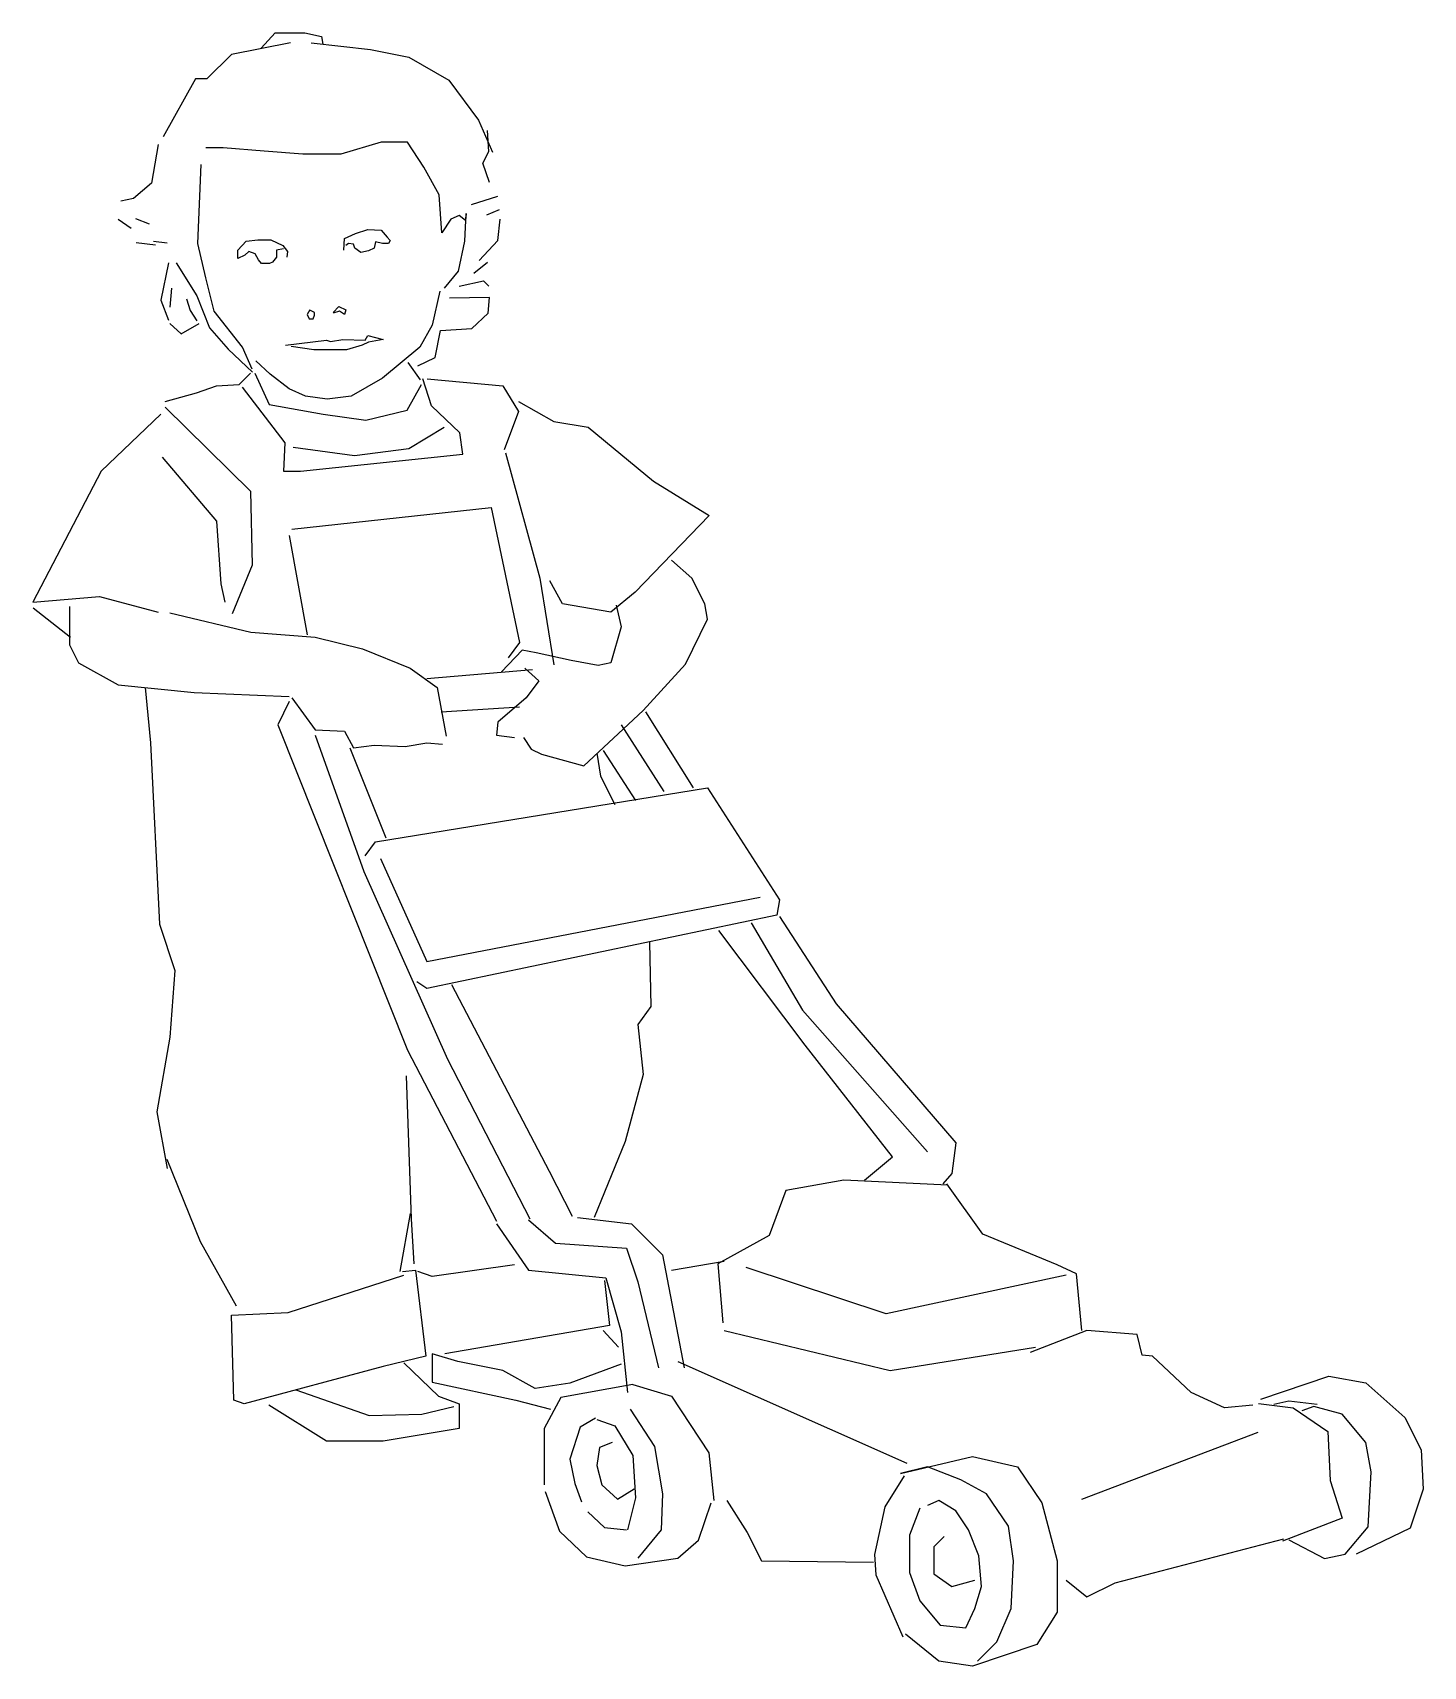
# Model space of a CAD drawing. Extents: x 51035 to 51863, y 21538 to 22510.
import ezdxf

# ---------------------------------------------------------------- set-up
doc = ezdxf.new("R2010")
doc.units = 0
doc.header["$LTSCALE"] = 1270
doc.header["$MEASUREMENT"] = 0
doc.layers.get('0').update_dxf_attribs({"linetype": 'CONTINUOUS'})

msp = doc.modelspace()

# ---------------------------------------------------------------- linework, layer by layer
at = {"linetype": 'CONTINUOUS'}
for p, q in [((51171.26, 22500.931), (51179.682, 22510.121)), ((51179.682, 22510.121), (51197.295, 22510.121)), ((51197.295, 22510.121), (51207.244, 22507.824)), ((51188.873, 22503.994), (51153.654, 22497.105)), ((51201.119, 22503.994), (51236.338, 22500.17)), ((51207.244, 22507.824), (51208.014, 22503.232)), ((51236.338, 22500.17), (51259.311, 22495.572)), ((51153.654, 22497.105), (51139.104, 22482.556)), ((51259.311, 22495.572), (51283.041, 22481.791)), ((51132.217, 22482.556), (51113.076, 22448.105)), ((51139.104, 22482.556), (51132.217, 22482.556)), ((51283.041, 22481.791), (51300.654, 22458.056)), ((51300.654, 22458.056), (51309.076, 22438.916)), ((51306.776, 22439.302), (51306.014, 22451.931)), ((51110.014, 22443.513), (51106.182, 22420.543)), ((51242.85, 22445.043), (51218.733, 22437.767)), ((51258.541, 22445.043), (51242.85, 22445.043)), ((51268.112, 22430.113), (51258.541, 22445.043)), ((51148.674, 22441.599), (51138.342, 22441.599)), ((51173.174, 22439.683), (51148.674, 22441.599)), ((51196.147, 22437.767), (51173.174, 22439.683)), ((51218.733, 22437.767), (51196.147, 22437.767)), ((51303.33, 22432.408), (51306.776, 22439.302)), ((51307.162, 22420.923), (51303.33, 22432.408)), ((51134.893, 22412.888), (51135.662, 22431.642)), ((51277.303, 22413.654), (51268.112, 22430.113)), ((51106.182, 22420.543), (51095.463, 22411.353)), ((51133.744, 22384.556), (51134.893, 22412.888)), ((51278.83, 22391.064), (51277.303, 22413.654)), ((51296.444, 22407.908), (51312.139, 22412.888)), ((51095.463, 22411.353), (51087.811, 22409.824)), ((51305.627, 22401.783), (51313.287, 22404.845)), ((51086.279, 22399.105), (51093.936, 22393.748)), ((51096.612, 22399.486), (51104.654, 22396.423)), ((51284.19, 22399.105), (51278.83, 22391.064)), ((51289.166, 22401.402), (51284.19, 22399.105)), ((51292.998, 22398.338), (51289.166, 22401.402)), ((51292.612, 22386.091), (51293.381, 22402.55)), ((51293.381, 22402.55), (51292.998, 22398.338)), ((51312.139, 22386.472), (51313.666, 22399.105)), ((51096.998, 22385.324), (51108.483, 22383.795)), ((51107.33, 22386.091), (51115.373, 22384.943)), ((51138.342, 22364.267), (51133.744, 22384.556)), ((51157.483, 22380.732), (51162.455, 22386.091)), ((51162.455, 22386.091), (51169.35, 22386.853)), ((51169.35, 22386.853), (51177.006, 22386.853)), ((51177.006, 22386.853), (51184.279, 22383.408)), ((51184.279, 22383.408), (51186.955, 22379.964)), ((51220.647, 22380.732), (51221.026, 22387.621)), ((51221.026, 22387.621), (51227.533, 22390.683)), ((51223.322, 22384.556), (51221.795, 22383.408)), ((51226.385, 22384.177), (51223.322, 22384.556)), ((51227.154, 22381.881), (51226.385, 22384.177)), ((51227.533, 22390.683), (51234.811, 22392.978)), ((51234.811, 22392.978), (51242.85, 22392.599)), ((51239.401, 22385.705), (51238.639, 22381.881)), ((51243.612, 22384.556), (51239.401, 22385.705)), ((51242.85, 22392.599), (51246.295, 22388.388)), ((51247.057, 22384.556), (51243.612, 22384.556)), ((51246.295, 22388.388), (51248.209, 22386.472)), ((51248.209, 22386.472), (51247.057, 22384.556)), ((51288.787, 22368.099), (51292.612, 22386.091)), ((51301.033, 22374.605), (51312.139, 22386.472)), ((51157.483, 22375.754), (51157.483, 22380.732)), ((51161.69, 22377.67), (51157.483, 22375.754)), ((51163.99, 22379.964), (51161.69, 22377.67)), ((51167.815, 22378.431), (51163.99, 22379.964)), ((51169.733, 22374.986), (51167.815, 22378.431)), ((51171.647, 22372.691), (51169.733, 22374.986)), ((51180.451, 22376.521), (51178.154, 22373.459)), ((51184.662, 22381.494), (51180.451, 22380.732)), ((51180.451, 22380.732), (51180.451, 22376.521)), ((51186.955, 22379.964), (51186.576, 22376.521)), ((51230.596, 22379.197), (51227.154, 22381.881)), ((51235.19, 22380.345), (51230.596, 22379.197)), ((51238.639, 22381.881), (51235.19, 22380.345)), ((51116.139, 22373.072), (51111.541, 22350.873)), ((51120.733, 22373.072), (51132.983, 22353.55)), ((51143.315, 22344.367), (51138.342, 22364.267)), ((51176.24, 22372.691), (51171.647, 22372.691)), ((51178.154, 22373.459), (51176.24, 22372.691)), ((51280.365, 22358.142), (51288.787, 22368.099)), ((51297.971, 22366.951), (51306.014, 22373.459)), ((51118.053, 22358.142), (51116.901, 22346.662)), ((51277.682, 22356.232), (51273.092, 22335.943)), ((51289.166, 22359.295), (51303.717, 22362.353)), ((51303.717, 22362.353), (51306.776, 22359.295)), ((51111.541, 22350.873), (51116.139, 22339.007)), ((51126.858, 22351.634), (51129.154, 22344.748)), ((51129.154, 22344.748), (51132.983, 22338.621)), ((51132.983, 22353.55), (51140.639, 22334.408)), ((51200.358, 22345.127), (51198.822, 22342.451)), ((51203.033, 22343.599), (51200.74, 22344.748)), ((51214.139, 22343.599), (51217.584, 22347.043)), ((51217.584, 22347.043), (51221.795, 22345.127)), ((51221.795, 22345.127), (51221.026, 22342.451)), ((51307.162, 22352.402), (51283.428, 22352.021)), ((51306.393, 22343.213), (51307.162, 22352.402)), ((51116.901, 22337.091), (51123.795, 22330.964)), ((51123.795, 22330.964), (51134.514, 22337.091)), ((51160.162, 22322.923), (51143.315, 22344.367)), ((51198.822, 22342.451), (51199.971, 22339.767)), ((51199.971, 22339.767), (51202.272, 22339.767)), ((51202.272, 22339.767), (51203.033, 22342.064)), ((51203.033, 22342.064), (51203.033, 22343.599)), ((51217.963, 22344.367), (51214.139, 22343.213)), ((51221.026, 22342.451), (51217.963, 22344.367)), ((51273.092, 22335.943), (51265.815, 22322.923)), ((51296.822, 22334.029), (51306.393, 22343.213)), ((51140.639, 22334.408), (51151.74, 22321.775)), ((51185.811, 22324.072), (51210.311, 22327.134)), ((51210.311, 22327.134), (51212.604, 22326.373)), ((51212.604, 22326.373), (51219.881, 22327.521)), ((51219.881, 22327.521), (51233.279, 22327.134)), ((51235.19, 22325.986), (51231.365, 22324.072)), ((51233.279, 22327.134), (51234.811, 22329.818)), ((51234.811, 22329.818), (51243.998, 22327.521)), ((51243.998, 22327.521), (51235.19, 22325.986)), ((51275.006, 22316.802), (51278.069, 22332.881)), ((51278.069, 22332.881), (51296.822, 22334.029)), ((51151.74, 22321.775), (51166.287, 22307.994)), ((51165.901, 22309.908), (51160.162, 22322.923)), ((51202.654, 22321.394), (51189.252, 22323.31)), ((51222.174, 22321.394), (51202.654, 22321.394)), ((51231.365, 22324.072), (51222.174, 22321.394)), ((51265.815, 22322.923), (51243.612, 22304.55)), ((51264.666, 22311.824), (51275.006, 22316.802)), ((51158.276, 22300.775), (51165.057, 22307.556)), ((51167.596, 22307.556), (51176.076, 22288.908)), ((51176.619, 22306.845), (51168.201, 22314.888)), ((51188.104, 22298.043), (51176.619, 22306.845)), ((51266.197, 22303.402), (51258.928, 22313.74)), ((51132.846, 22295.691), (51144.709, 22299.929)), ((51144.709, 22299.929), (51158.276, 22300.775)), ((51159.971, 22299.084), (51185.401, 22266.021)), ((51197.674, 22293.832), (51188.104, 22298.043)), ((51243.612, 22304.55), (51224.858, 22293.832)), ((51258.295, 22285.521), (51266.776, 22300.775)), ((51272.709, 22288.064), (51267.619, 22304.17)), ((51270.162, 22304.17), (51315.092, 22299.929)), ((51315.092, 22299.929), (51324.416, 22284.67)), ((51114.197, 22290.605), (51132.846, 22295.691)), ((51114.197, 22287.213), (51165.057, 22237.205)), ((51176.076, 22288.908), (51208.287, 22282.978)), ((51210.69, 22291.916), (51197.674, 22293.832)), ((51224.858, 22293.832), (51210.69, 22291.916)), ((51289.662, 22271.959), (51272.709, 22288.064)), ((51324.416, 22290.605), (51345.604, 22278.74)), ((51111.654, 22282.978), (51076.053, 22249.07)), ((51208.287, 22282.978), (51233.717, 22279.586)), ((51233.717, 22279.586), (51258.295, 22285.521)), ((51324.416, 22284.67), (51315.936, 22261.789)), ((51345.604, 22278.74), (51365.951, 22275.345)), ((51259.147, 22262.634), (51280.338, 22275.345)), ((51291.358, 22259.24), (51289.662, 22271.959)), ((51365.951, 22275.345), (51404.944, 22243.134)), ((51112.498, 22257.548), (51144.709, 22219.402)), ((51185.401, 22266.021), (51184.549, 22249.07)), ((51190.487, 22263.478), (51226.936, 22258.394)), ((51194.725, 22249.07), (51291.358, 22259.24)), ((51226.936, 22258.394), (51259.147, 22262.634)), ((51316.787, 22260.091), (51337.127, 22185.5)), ((51076.053, 22249.07), (51035.365, 22171.086)), ((51184.549, 22249.07), (51194.725, 22249.07)), ((51404.944, 22243.134), (51437.998, 22222.795)), ((51165.057, 22237.205), (51165.901, 22193.127)), ((51144.709, 22219.402), (51147.252, 22182.105)), ((51189.639, 22214.591), (51308.311, 22227.605)), ((51308.311, 22227.605), (51325.154, 22147.218)), ((51437.998, 22222.795), (51393.92, 22177.021)), ((51188.104, 22210.761), (51198.822, 22151.81)), ((51165.901, 22193.127), (51154.033, 22164.302)), ((51427.744, 22185.5), (51415.494, 22196.218)), ((51147.252, 22182.105), (51149.795, 22171.086)), ((51337.127, 22185.5), (51345.604, 22133.789)), ((51350.69, 22170.24), (51343.061, 22183.802)), ((51435.401, 22170.183), (51427.744, 22185.5)), ((51035.365, 22171.086), (51075.205, 22174.478)), ((51075.205, 22174.478), (51109.955, 22165.154)), ((51379.514, 22165.154), (51350.69, 22170.24)), ((51393.92, 22177.021), (51379.514, 22165.154)), ((51382.576, 22169.416), (51385.635, 22156.402)), ((51436.936, 22161), (51435.401, 22170.183)), ((51035.744, 22167.888), (51057.951, 22150.275)), ((51057.182, 22168.654), (51057.182, 22145.683)), ((51116.901, 22164.824), (51165.139, 22153.338)), ((51423.916, 22134.197), (51436.936, 22161)), ((51165.139, 22153.338), (51203.42, 22150.275)), ((51203.42, 22150.275), (51231.744, 22143.388)), ((51385.635, 22156.402), (51379.514, 22134.964)), ((51057.182, 22145.683), (51062.541, 22134.964)), ((51231.744, 22143.388), (51260.076, 22131.902)), ((51326.682, 22142.621), (51314.436, 22129.605)), ((51325.154, 22147.218), (51318.26, 22138.029)), ((51335.104, 22141.091), (51326.682, 22142.621)), ((51355.776, 22136.5), (51335.104, 22141.091)), ((51062.541, 22134.964), (51086.279, 22121.951)), ((51260.076, 22131.902), (51276.154, 22120.416)), ((51270.026, 22125.781), (51332.811, 22131.14)), ((51328.217, 22131.902), (51336.635, 22124.248)), ((51371.858, 22133.437), (51355.776, 22136.5)), ((51379.514, 22134.964), (51371.858, 22133.437)), ((51398.654, 22106.64), (51423.916, 22134.197)), ((51086.279, 22121.951), (51131.451, 22117.359)), ((51336.635, 22124.248), (51328.979, 22114.295)), ((51102.358, 22120.416), (51105.42, 22087.5)), ((51131.451, 22117.359), (51188.104, 22115.056)), ((51188.104, 22112), (51181.217, 22098.218)), ((51189.639, 22114.295), (51203.42, 22095.154)), ((51276.154, 22120.416), (51281.514, 22091.324)), ((51328.979, 22114.295), (51312.139, 22099.748)), ((51278.451, 22105.873), (51325.154, 22108.937)), ((51363.436, 22073.718), (51398.654, 22106.64)), ((51400.182, 22105.873), (51428.514, 22060.697)), ((51181.217, 22098.218), (51258.541, 21904.513)), ((51203.42, 22095.154), (51221.026, 22094.388)), ((51203.42, 22092.091), (51232.514, 22010.937)), ((51221.026, 22094.388), (51226.385, 22084.437)), ((51312.139, 22099.748), (51311.373, 22092.091)), ((51311.373, 22092.091), (51322.092, 22090.556)), ((51385.635, 22098.218), (51410.901, 22058.402)), ((51105.42, 22087.5), (51110.779, 21979.543)), ((51224.092, 22084.437), (51245.526, 22030.838)), ((51226.385, 22084.437), (51238.639, 22085.964)), ((51238.639, 22085.964), (51257.014, 22085.197)), ((51257.014, 22085.197), (51270.026, 22087.5)), ((51270.026, 22087.5), (51279.217, 22086.732)), ((51327.451, 22090.556), (51332.041, 22083.67)), ((51332.041, 22083.67), (51338.166, 22080.605)), ((51374.916, 22082.902), (51394.057, 22053.043)), ((51338.166, 22080.605), (51363.436, 22073.718)), ((51371.092, 22081.373), (51373.385, 22067.591)), ((51373.385, 22067.591), (51381.811, 22050.748)), ((51239.401, 22028.543), (51436.936, 22060.697)), ((51436.936, 22060.697), (51479.811, 21994.091)), ((51233.279, 22020.121), (51239.401, 22028.543)), ((51242.463, 22018.591), (51270.026, 21957.345)), ((51232.514, 22010.937), (51282.279, 21899.154)), ((51270.026, 21957.345), (51468.322, 21995.621)), ((51478.276, 21984.902), (51270.026, 21941.261)), ((51479.811, 21994.091), (51478.276, 21984.902)), ((51110.779, 21979.543), (51119.963, 21951.978)), ((51495.119, 21907.578), (51443.822, 21975.718)), ((51462.963, 21980.31), (51493.592, 21928.248)), ((51479.811, 21984.14), (51513.494, 21932.078)), ((51402.479, 21968.824), (51403.244, 21930.543)), ((51119.963, 21951.978), (51116.901, 21912.17)), ((51270.026, 21941.261), (51263.901, 21945.091)), ((51284.576, 21943.564), (51342.76, 21832.543)), ((51403.244, 21930.543), (51395.592, 21919.824)), ((51493.592, 21928.248), (51567.854, 21844.029)), ((51513.494, 21932.078), (51584.697, 21849.388)), ((51395.592, 21919.824), (51398.654, 21889.964)), ((51116.901, 21912.17), (51109.244, 21867.767)), ((51547.182, 21840.964), (51495.119, 21907.578)), ((51258.541, 21904.513), (51311.373, 21802.683)), ((51282.279, 21899.154), (51331.276, 21804.218)), ((51260.838, 21804.218), (51257.779, 21889.205)), ((51398.654, 21889.964), (51387.936, 21850.154)), ((51109.244, 21867.767), (51115.373, 21834.078)), ((51387.936, 21850.154), (51369.557, 21804.986)), ((51584.697, 21849.388), (51582.401, 21831.013)), ((51135.279, 21790.437), (51115.373, 21839.437)), ((51530.338, 21827.183), (51547.182, 21840.964)), ((51342.76, 21832.543), (51356.541, 21805.748)), ((51582.401, 21831.013), (51577.041, 21824.888)), ((51483.635, 21821.064), (51473.682, 21794.267)), ((51518.092, 21827.183), (51483.635, 21821.064)), ((51580.104, 21824.127), (51518.092, 21827.183)), ((51600.776, 21795.029), (51579.338, 21824.888)), ((51260.076, 21807.281), (51253.951, 21772.824)), ((51262.373, 21777.423), (51260.838, 21804.218)), ((51311.373, 21801.154), (51330.514, 21773.591)), ((51330.514, 21803.451), (51346.592, 21789.67)), ((51359.604, 21804.986), (51391.76, 21801.154)), ((51391.76, 21801.154), (51410.135, 21782.781)), ((51156.717, 21752.154), (51135.279, 21790.437)), ((51473.682, 21794.267), (51443.057, 21777.423)), ((51645.182, 21776.654), (51600.776, 21795.029)), ((51346.592, 21789.67), (51388.697, 21786.605)), ((51388.697, 21786.605), (51395.592, 21766.705)), ((51410.135, 21782.781), (51423.154, 21715.408)), ((51255.479, 21772.824), (51263.139, 21773.591)), ((51263.139, 21773.591), (51269.26, 21722.295)), ((51273.092, 21769.767), (51264.666, 21772.824)), ((51322.092, 21776.654), (51273.092, 21769.767)), ((51330.514, 21773.591), (51376.451, 21769)), ((51415.494, 21773.591), (51446.885, 21778.951)), ((51443.057, 21777.423), (51446.119, 21742.205)), ((51543.354, 21747.564), (51459.901, 21775.127)), ((51656.666, 21771.295), (51645.182, 21776.654)), ((51659.725, 21737.605), (51656.666, 21771.295)), ((51187.342, 21748.324), (51256.244, 21770.529)), ((51375.682, 21767.464), (51378.744, 21740.67)), ((51376.451, 21769), (51385.635, 21736.845)), ((51395.592, 21766.705), (51407.838, 21715.408)), ((51650.541, 21770.529), (51543.354, 21747.564)), ((51153.654, 21746.795), (51187.342, 21748.324)), ((51155.182, 21696.267), (51153.654, 21746.795)), ((51378.744, 21740.67), (51280.744, 21723.83)), ((51384.104, 21727.654), (51374.916, 21737.605)), ((51385.635, 21736.845), (51389.463, 21700.859)), ((51446.885, 21737.605), (51545.647, 21713.873)), ((51662.787, 21737.605), (51629.104, 21724.591)), ((51692.647, 21735.31), (51662.787, 21737.605)), ((51695.713, 21723.064), (51692.647, 21735.31)), ((51269.26, 21722.295), (51243.998, 21716.17)), ((51273.092, 21723.83), (51273.092, 21706.986)), ((51288.401, 21719.232), (51273.092, 21723.83)), ((51545.647, 21713.873), (51632.166, 21727.654)), ((51701.838, 21722.295), (51695.713, 21723.064)), ((51724.803, 21700.859), (51701.838, 21722.295)), ((51243.998, 21716.17), (51161.311, 21693.964)), ((51256.244, 21718.464), (51276.916, 21698.564)), ((51315.197, 21713.873), (51288.401, 21719.232)), ((51334.338, 21703.154), (51315.197, 21713.873)), ((51385.635, 21717.705), (51355.014, 21706.218)), ((51419.322, 21719.232), (51555.604, 21658.748)), ((51273.092, 21706.986), (51322.858, 21696.267)), ((51355.014, 21706.218), (51334.338, 21703.154)), ((51392.526, 21705.451), (51349.654, 21697.795)), ((51392.526, 21705.451), (51415.494, 21698.564)), ((51766.217, 21696.877), (51806.869, 21710.429)), ((51806.869, 21710.429), (51828.811, 21706.56)), ((51828.811, 21706.56), (51852.041, 21685.908)), ((51161.311, 21693.964), (51155.182, 21696.267)), ((51210.311, 21671.767), (51175.858, 21693.205)), ((51191.936, 21702.388), (51235.576, 21687.078)), ((51276.916, 21698.564), (51289.166, 21693.964)), ((51289.166, 21693.964), (51289.166, 21679.423)), ((51322.858, 21696.267), (51343.526, 21690.908)), ((51349.654, 21697.795), (51339.697, 21679.423)), ((51415.494, 21698.564), (51437.697, 21664.873)), ((51744.713, 21691.67), (51724.803, 21700.859)), ((51761.557, 21693.205), (51744.713, 21691.67)), ((51764.92, 21694.295), (51785.576, 21691.714)), ((51782.994, 21695.589), (51773.959, 21693.652)), ((51799.772, 21693.652), (51782.994, 21695.589)), ((51235.576, 21687.078), (51266.963, 21687.845)), ((51266.963, 21687.845), (51286.104, 21692.437)), ((51370.322, 21685.548), (51361.135, 21680.189)), ((51371.092, 21684.781), (51381.811, 21680.951)), ((51390.994, 21690.908), (51405.541, 21668.705)), ((51785.576, 21691.714), (51806.221, 21677.517)), ((51797.834, 21692.357), (51790.737, 21689.777)), ((51814.612, 21687.845), (51797.834, 21692.357)), ((51828.811, 21671.068), (51814.612, 21687.845)), ((51852.041, 21685.908), (51861.725, 21666.548)), ((51289.166, 21679.423), (51243.998, 21671.767)), ((51339.697, 21679.423), (51339.697, 21645.732)), ((51361.135, 21680.189), (51355.014, 21661.048)), ((51381.811, 21680.951), (51392.526, 21663.345)), ((51659.725, 21637.31), (51764.619, 21677.127)), ((51806.221, 21677.517), (51807.514, 21648.476)), ((51243.998, 21671.767), (51210.311, 21671.767)), ((51372.619, 21667.937), (51371.092, 21657.218)), ((51380.276, 21671), (51372.619, 21667.937)), ((51405.541, 21668.705), (51410.135, 21640.373)), ((51437.697, 21664.873), (51440.76, 21636.548)), ((51832.037, 21653.64), (51828.811, 21671.068)), ((51861.725, 21666.548), (51863.01, 21643.318)), ((51355.014, 21661.048), (51358.076, 21646.5)), ((51371.092, 21657.218), (51374.154, 21645.732)), ((51392.526, 21663.345), (51394.057, 21638.078)), ((51551.776, 21652.627), (51594.647, 21662.578)), ((51567.854, 21656.451), (51551.776, 21652.627)), ((51587.76, 21648.795), (51567.854, 21656.451)), ((51594.647, 21662.578), (51621.451, 21656.451)), ((51621.451, 21656.451), (51635.994, 21635.013)), ((51358.076, 21646.5), (51361.901, 21635.781)), ((51374.154, 21645.732), (51383.338, 21637.31)), ((51554.069, 21651.091), (51542.592, 21632.718)), ((51603.069, 21640.373), (51587.76, 21648.795)), ((51807.514, 21648.476), (51814.612, 21625.892)), ((51830.1, 21620.728), (51832.037, 21653.64)), ((51340.463, 21641.908), (51348.885, 21618.17)), ((51383.338, 21637.31), (51393.295, 21643.437)), ((51394.057, 21638.078), (51389.463, 21618.937)), ((51410.135, 21640.373), (51409.373, 21618.937)), ((51431.576, 21612.81), (51439.233, 21635.013)), ((51448.416, 21636.548), (51460.666, 21617.408)), ((51574.744, 21636.548), (51567.854, 21633.486)), ((51584.697, 21630.423), (51574.744, 21636.548)), ((51616.092, 21621.232), (51603.069, 21640.373)), ((51635.994, 21635.013), (51645.182, 21600.564)), ((51863.01, 21643.318), (51855.268, 21620.084)), ((51365.733, 21629.654), (51375.682, 21620.47)), ((51542.592, 21632.718), (51536.463, 21604.388)), ((51563.26, 21631.951), (51557.135, 21615.873)), ((51592.354, 21618.937), (51584.697, 21630.423)), ((51814.612, 21625.892), (51779.123, 21612.339)), ((51348.885, 21618.17), (51364.963, 21602.859)), ((51375.682, 21620.47), (51388.697, 21618.937)), ((51409.373, 21618.937), (51395.592, 21602.091)), ((51460.666, 21617.408), (51469.092, 21600.564)), ((51557.135, 21615.873), (51557.135, 21593.67)), ((51598.479, 21603.627), (51592.354, 21618.937)), ((51619.147, 21600.564), (51616.092, 21621.232)), ((51816.549, 21604.599), (51830.1, 21620.728)), ((51855.268, 21620.084), (51823.006, 21604.599)), ((51419.322, 21602.091), (51431.576, 21612.81)), ((51577.811, 21615.111), (51571.682, 21608.986)), ((51571.682, 21608.986), (51571.682, 21592.908)), ((51679.635, 21587.548), (51779.928, 21613.578)), ((51782.994, 21612.99), (51804.291, 21602.019)), ((51364.963, 21602.859), (51387.936, 21597.5)), ((51387.936, 21597.5), (51419.322, 21602.091)), ((51469.092, 21600.564), (51535.697, 21599.795)), ((51536.463, 21604.388), (51537.233, 21592.14)), ((51600.006, 21585.252), (51598.479, 21603.627)), ((51617.619, 21572.232), (51619.147, 21600.564)), ((51645.182, 21600.564), (51645.182, 21569.937)), ((51804.291, 21602.019), (51816.549, 21604.599)), ((51537.233, 21592.14), (51553.311, 21555.392)), ((51557.135, 21593.67), (51563.26, 21576.83)), ((51571.682, 21592.908), (51582.401, 21585.252)), ((51582.401, 21585.252), (51596.182, 21589.078)), ((51650.541, 21589.078), (51662.787, 21579.127)), ((51662.787, 21579.127), (51679.635, 21587.548)), ((51563.26, 21576.83), (51575.506, 21562.281)), ((51596.182, 21572.232), (51600.006, 21585.252)), ((51590.822, 21560.752), (51596.182, 21572.232)), ((51609.197, 21552.33), (51617.619, 21572.232)), ((51645.182, 21569.937), (51632.928, 21550.795)), ((51574.744, 21540.845), (51554.838, 21556.923)), ((51575.506, 21562.281), (51590.822, 21560.752)), ((51632.928, 21550.795), (51594.647, 21537.781)), ((51597.713, 21540.845), (51609.197, 21552.33)), ((51594.647, 21537.781), (51574.744, 21540.845))]:
    msp.add_line(p, q, dxfattribs=at)

doc.saveas('drawing.dxf')
